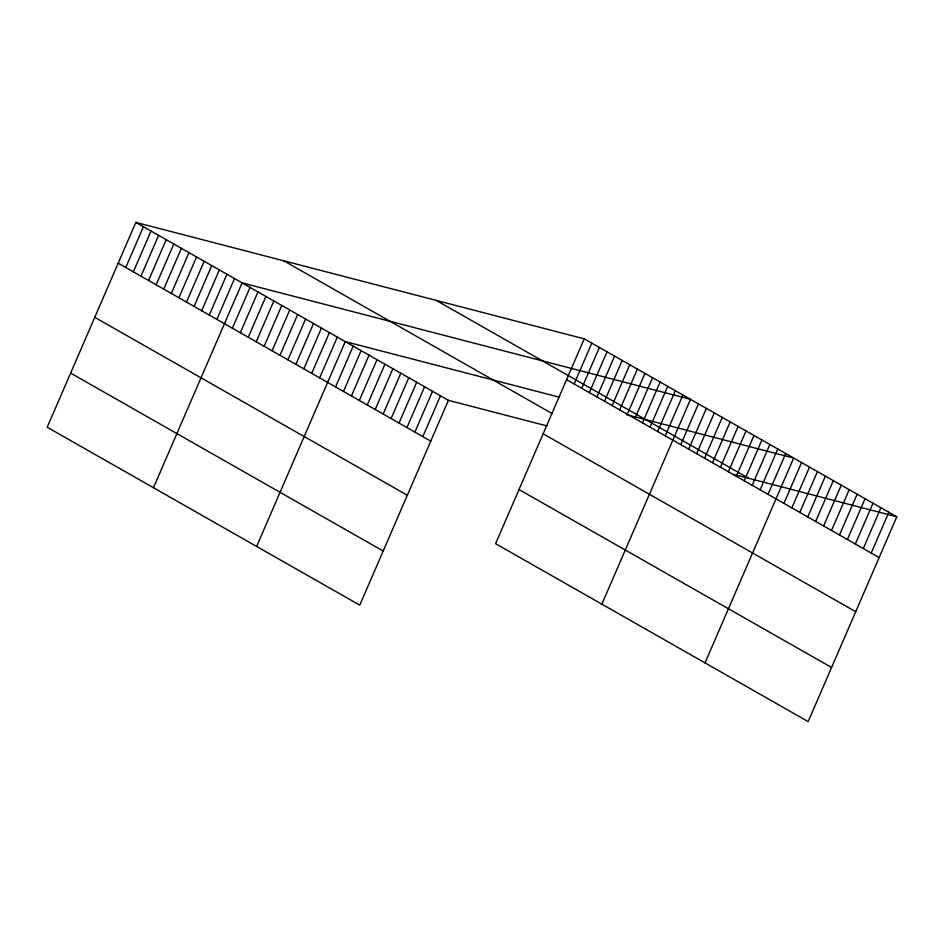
<?xml version="1.0" encoding="UTF-8"?>
<svg xmlns="http://www.w3.org/2000/svg" width="944" height="944" viewBox="0 0 944 944"><rect width="100%" height="100%" fill="white"/><g stroke="black" fill="none" stroke-linecap="round" stroke-linejoin="round"><path stroke-width="1.42" d="M584.23 338.837L495.588 543.673L808.158 721.605L896.8 516.769L584.23 338.837L135.842 222.395L47.2 427.231L359.77 605.163L448.412 400.327L547.06 425.945M125.776 267.518L143.429 226.713M133.364 271.837L151.028 231.032M140.963 276.155L158.616 235.351M148.55 280.486L166.203 239.682M156.138 284.805L173.802 244M163.725 289.124L181.39 248.319M171.324 293.442L188.977 252.638M178.912 297.761L196.564 256.957M186.499 302.092L204.164 261.287M194.098 306.411L211.751 265.606M201.686 310.729L219.338 269.925M209.273 315.048L226.938 274.244M216.872 319.367L234.525 278.563M153.471 487.729L242.112 282.893L690.501 399.336L601.859 604.172M232.389 328.205L250.054 287.401M240.331 332.725L257.983 291.92M248.26 337.244L265.925 296.44M256.202 341.763L273.854 300.959M264.131 346.271L281.784 305.467M272.061 350.79L289.725 309.986M280.002 355.31L297.655 314.505M287.932 359.829L305.596 319.025M295.873 364.337L313.526 323.544M303.803 368.856L321.456 328.052M311.732 373.376L329.397 332.571M319.674 377.895L337.327 337.091M256.626 546.446L345.268 341.61L559.296 397.188M335.545 386.922L353.198 346.118M343.474 391.441L361.139 350.637M351.416 395.961L369.069 355.156M359.345 400.48L376.998 359.676M367.275 404.988L384.94 364.183M375.216 409.507L392.869 368.703M383.146 414.027L400.811 373.222M391.087 418.546L408.74 377.742M399.017 423.054L416.67 382.261M406.947 427.573L424.611 386.769M414.888 432.092L432.541 391.288M422.818 436.612L440.482 395.807M574.164 383.96L591.817 343.156M581.752 388.291L599.405 347.486M589.339 392.61L607.004 351.805M596.938 396.928L614.591 356.124M604.526 401.247L622.179 360.443M612.113 405.566L629.778 364.762M619.712 409.897L637.365 369.092M627.3 414.215L644.953 373.411M634.887 418.534L652.552 377.73M642.486 422.853L660.139 382.049M650.074 427.172L667.727 386.367M657.661 431.502L675.326 390.698M665.249 435.821L682.913 395.017M680.777 444.659L698.442 403.855M688.719 449.167L706.372 408.374M696.648 453.686L714.301 412.882M704.578 458.206L722.243 417.401M712.519 462.725L730.172 421.921M720.449 467.245L738.114 426.44M728.39 471.752L746.043 430.948M736.32 476.272L753.985 435.467M744.261 480.791L761.914 439.987M752.191 485.31L769.844 444.506M760.121 489.818L777.785 449.014M768.062 494.337L785.715 453.533M705.015 662.889L793.656 458.052L626.627 414.676M783.933 503.376L801.586 462.572M791.863 507.884L809.515 467.091M799.792 512.403L817.457 471.599M807.734 516.923L825.386 476.118M815.663 521.442L833.328 480.638M823.605 525.961L841.257 485.157M831.534 530.469L849.199 489.665M839.476 534.988L857.128 494.184M847.405 539.508L865.058 498.703M855.335 544.027L872.999 503.223M863.276 548.535L880.929 507.73M871.206 553.054L888.87 512.25M733.582 474.384L896.8 516.769M436.258 300.416L748.828 478.337M566.565 379.641L879.147 557.574M283.814 260.815L552.169 413.59M543.142 433.78L855.712 611.7M135.842 222.395L448.412 400.327M519.011 489.547L831.581 667.479M118.189 263.199L430.759 441.131M94.754 317.326L407.336 495.258M70.623 373.104L383.193 551.025"/></g></svg>
